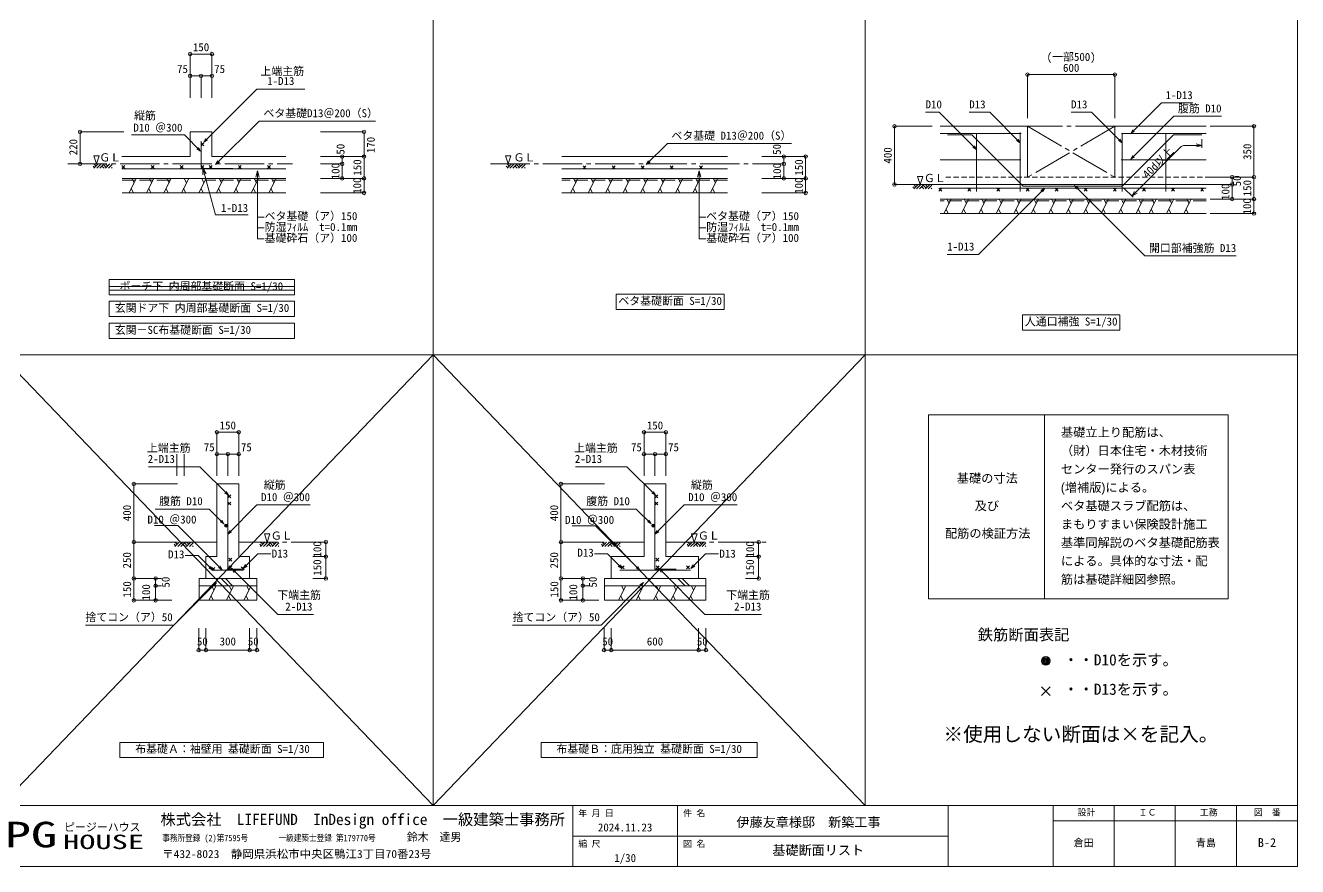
# Model space of a CAD drawing. Units: millimetres at full size, sheet at 1:30. Extents: x -300124 to 10487, y -22209 to 27542.
# Drawn here: x -2801 to 5940, y -4140 to 1642 of the extents above; entities that cross this region are included whole.
import ezdxf
from ezdxf.enums import TextEntityAlignment as Align

# ---------------------------------------------------------------- set-up
doc = ezdxf.new("R2010")
doc.units = ezdxf.units.MM
doc.header["$LTSCALE"] = 30
doc.header["$PDMODE"] = 32
doc.header["$PDSIZE"] = 24
for name, pattern in [('CHAIN2', [12, 9, -1, 1, -1]), ('DASHED1', [1.8, 1.2, -0.6]), ('DASHED3', [4, 3, -1])]:
    doc.linetypes.add(name, pattern=pattern)
for name, color, linetype, lineweight in [('0-0_図面枠', 4, 'Continuous', 5), ('0-2_柱', 4, 'Continuous', 5), ('F-E_Layer254', 4, 'Continuous', 5), ('F-F_図面枠（共通）', 4, 'Continuous', 5)]:
    doc.layers.add(name, color=color, linetype=linetype, lineweight=lineweight)
doc.layers.add('F-A_Layer250', color=4, linetype='Continuous')
doc.styles.add('ＭＳ ゴシック', font='')
doc.styles.add('ＭＳ Ｐゴシック', font='')
doc.styles.get('ＭＳ ゴシック').set_extended_font_data('MS Gothic')
doc.styles.get('ＭＳ Ｐゴシック').set_extended_font_data('MS PGothic')

msp = doc.modelspace()

# ---------------------------------------------------------------- linework, layer by layer
at = {"layer": '0-0_図面枠'}
for p, q in [((-1669.4, 1445.46), (-1669.4, 1295.46)), ((-1669.4, 1445.46), (-1519.4, 1445.46)), ((-1519.4, 1445.46), (-1519.4, 1295.46)), ((-1669.4, 1295.46), (-1669.4, 1145.46)), ((-1669.4, 1295.46), (-1594.4, 1295.46)), ((-1594.4, 1295.46), (-1594.4, 1145.46)), ((-1594.4, 1295.46), (-1519.4, 1295.46)), ((-1519.4, 1295.46), (-1519.4, 1145.46)), ((4084.68, 1303.65), (4084.68, 1003.65)), ((4084.68, 1303.65), (4684.68, 1303.65)), ((4684.68, 1303.65), (4684.68, 1003.65)), ((-1575.87, 839.62), (-1211.27, 1204.22)), ((-1211.27, 1204.22), (-881.51, 1204.22)), ((4794.18, 898.65), (5004.43, 1108.91)), ((5004.43, 1108.91), (5219.93, 1108.91)), ((-1494.28, 686.02), (-1195.55, 984.75)), ((-1195.55, 984.75), (-395.61, 984.75)), ((3478.42, 1045.48), (3383.92, 1045.48)), ((3734.68, 789.23), (3478.42, 1045.48)), ((3824.42, 1045.48), (3683.92, 1045.48)), ((4034.68, 835.23), (3824.42, 1045.48)), ((4524.42, 1045.48), (4383.92, 1045.48)), ((4734.68, 835.23), (4524.42, 1045.48)), ((4794.18, 721.76), (5089.93, 1017.51)), ((5089.93, 1017.51), (5417.93, 1017.51)), ((-2425.71, 910.46), (-2125.71, 910.46)), ((-2425.71, 690.46), (-2425.71, 910.46)), ((-2071.26, 889.83), (-1709.32, 889.83)), ((-1597.53, 778.05), (-1709.32, 889.83)), ((-1669.4, 910.46), (-1669.4, 740.46)), ((-1669.4, 910.46), (-1519.4, 910.46)), ((-1519.4, 740.46), (-1519.4, 910.46)), ((-474.71, 910.46), (-774.71, 910.46)), ((-474.71, 740.46), (-474.71, 910.46)), ((3169.99, 548.65), (3169.99, 948.65)), ((3169.99, 948.65), (3429.18, 948.65)), ((4084.68, 948.65), (3483.99, 948.65)), ((3483.99, 898.65), (4040.82, 898.65)), ((3535.67, 888.94), (3702.31, 888.94)), ((3734.68, 898.65), (3734.68, 499.69)), ((4034.68, 906.53), (4034.68, 499.69)), ((4084.68, 598.65), (4084.68, 948.65)), ((5312.86, 948.65), (4684.68, 948.65)), ((4684.68, 598.65), (4684.68, 948.65)), ((4730.51, 898.65), (5312.86, 898.65)), ((4734.68, 902.24), (4734.68, 499.69)), ((5034.68, 898.65), (5034.68, 499.69)), ((5087.91, 888.94), (5282.05, 888.94)), ((5640.36, 948.65), (5340.36, 948.65)), ((5640.36, 598.65), (5640.36, 948.65)), ((-1623.52, 793.05), (-1597.53, 778.05)), ((-1597.53, 778.05), (-1612.53, 804.03)), ((-1594.4, 669.61), (-1594.4, 845.46)), ((-1594.4, 815.46), (-1574.4, 835.46)), ((-1594.4, 835.46), (-1574.4, 815.46)), ((1465.19, 686.02), (1609.58, 830.41)), ((1609.58, 830.41), (2462.58, 830.41)), ((5141.34, 808.93), (4801.83, 469.42)), ((5162.55, 817.72), (5281.33, 817.72)), ((5281.33, 817.72), (5243.33, 827.9)), ((5281.33, 817.72), (5244.6, 807.87)), ((5281.33, 860.58), (5281.33, 800.18)), ((-2312.58, 690.46), (-2293.91, 746.46)), ((-1669.4, 740.46), (-2137.77, 740.46)), ((-1011.9, 740.46), (-1519.4, 740.46)), ((-624.71, 740.46), (-774.71, 740.46)), ((-474.71, 740.46), (-624.71, 740.46)), ((-624.71, 690.46), (-624.71, 740.46)), ((-474.71, 590.46), (-474.71, 740.46)), ((515.23, 690.46), (533.89, 746.46)), ((2022.57, 740.46), (885.07, 740.46)), ((2409.75, 740.46), (2259.75, 740.46)), ((2559.75, 740.46), (2409.75, 740.46)), ((2409.75, 690.46), (2409.75, 740.46)), ((2559.75, 590.46), (2559.75, 740.46)), ((3483.99, 717.76), (4038.46, 717.76)), ((4729.09, 717.76), (5312.86, 717.76)), ((-2325.9, 665.46), (-2335.9, 675.46)), ((-2315.9, 675.46), (-2330.9, 690.46)), ((-2330.9, 660.46), (-2300.9, 690.46)), ((-2310.9, 660.46), (-2280.9, 690.46)), ((-2290.9, 660.46), (-2260.9, 690.46)), ((-2260.9, 660.46), (-2275.9, 675.46)), ((-2245.9, 665.46), (-2265.9, 685.46)), ((-2235.9, 675.46), (-2250.9, 690.46)), ((-2250.9, 660.46), (-2220.9, 690.46)), ((-2230.9, 660.46), (-2205.9, 685.46)), ((-2210.9, 660.46), (-2205.9, 665.46)), ((-2137.77, 679.66), (-2117.77, 659.66)), ((-2137.77, 659.66), (-2117.77, 679.66)), ((-2137.45, 655.46), (-1011.9, 655.46)), ((-1937.77, 679.66), (-1917.77, 659.66)), ((-1937.77, 659.66), (-1917.77, 679.66)), ((-1737.77, 679.66), (-1717.77, 659.66)), ((-1737.77, 659.66), (-1717.77, 679.66)), ((-1594.4, 679.66), (-1574.4, 659.66)), ((-1594.4, 659.66), (-1574.4, 679.66)), ((-1584.4, 659.61), (-1376.63, 659.61)), ((-1581.39, 661.17), (-1495.49, 340.61)), ((-1537.77, 679.66), (-1517.77, 659.66)), ((-1537.77, 659.66), (-1517.77, 679.66)), ((-1337.77, 679.66), (-1317.77, 659.66)), ((-1337.77, 659.66), (-1317.77, 679.66)), ((-1206.23, 643.45), (-1206.23, 174.95)), ((-1137.77, 679.66), (-1117.77, 659.66)), ((-1137.77, 659.66), (-1117.77, 679.66)), ((-624.71, 690.46), (-774.71, 690.46)), ((-624.71, 590.46), (-624.71, 690.46)), ((512.9, 665.46), (502.9, 675.46)), ((522.9, 675.46), (507.9, 690.46)), ((507.9, 660.46), (537.9, 690.46)), ((527.9, 660.46), (557.9, 690.46)), ((547.9, 660.46), (577.9, 690.46)), ((577.9, 660.46), (562.9, 675.46)), ((592.9, 665.46), (572.9, 685.46)), ((602.9, 675.46), (587.9, 690.46)), ((587.9, 660.46), (617.9, 690.46)), ((607.9, 660.46), (632.9, 685.46)), ((627.9, 660.46), (632.9, 665.46)), ((885.07, 655.46), (2022.57, 655.46)), ((1050.07, 655.84), (1030.07, 675.84)), ((1050.07, 675.84), (1030.07, 655.84)), ((1230.07, 655.84), (1250.07, 675.84)), ((1250.07, 655.84), (1230.07, 675.84)), ((1430.07, 675.84), (1450.07, 655.84)), ((1430.07, 655.84), (1450.07, 675.84)), ((1630.07, 675.84), (1650.07, 655.84)), ((1630.07, 655.84), (1650.07, 675.84)), ((1828.24, 643.45), (1828.24, 174.95)), ((1830.07, 675.84), (1850.07, 655.84)), ((1830.07, 655.84), (1850.07, 675.84)), ((2409.75, 690.46), (2259.75, 690.46)), ((2409.75, 590.46), (2409.75, 690.46)), ((-2137.45, 590.46), (-1919.4, 590.46)), ((-2089.4, 490.46), (-2039.4, 590.46)), ((-2054.4, 560.46), (-2069.4, 590.46)), ((-1969.4, 490.46), (-1919.4, 590.46)), ((-1934.4, 560.46), (-1949.4, 590.46)), ((-1011.9, 590.46), (-1919.4, 590.46)), ((-1849.4, 490.46), (-1799.4, 590.46)), ((-1814.4, 560.46), (-1829.4, 590.46)), ((-1729.4, 490.46), (-1679.4, 590.46)), ((-1694.4, 560.46), (-1709.4, 590.46)), ((-1609.4, 490.46), (-1559.4, 590.46)), ((-1574.4, 560.46), (-1589.4, 590.46)), ((-1489.4, 490.46), (-1439.4, 590.46)), ((-1454.4, 560.46), (-1469.4, 590.46)), ((-1369.4, 490.46), (-1319.4, 590.46)), ((-1334.4, 560.46), (-1349.4, 590.46)), ((-1249.4, 490.46), (-1199.4, 590.46)), ((-1214.4, 560.46), (-1229.4, 590.46)), ((-1129.4, 490.46), (-1079.4, 590.46)), ((-1094.4, 560.46), (-1109.4, 590.46)), ((-474.71, 490.46), (-474.71, 590.46)), ((885.07, 590.46), (1115.07, 590.46)), ((945.07, 490.46), (995.07, 590.46)), ((980.07, 560.46), (965.07, 590.46)), ((1065.07, 490.46), (1115.07, 590.46)), ((1100.07, 560.46), (1085.07, 590.46)), ((2022.57, 590.46), (1115.07, 590.46)), ((1185.07, 490.46), (1235.07, 590.46)), ((1220.07, 560.46), (1205.07, 590.46)), ((1305.07, 490.46), (1355.07, 590.46)), ((1340.07, 560.46), (1325.07, 590.46)), ((1425.07, 490.46), (1475.07, 590.46)), ((1460.07, 560.46), (1445.07, 590.46)), ((1545.07, 490.46), (1595.07, 590.46)), ((1580.07, 560.46), (1565.07, 590.46)), ((1665.07, 490.46), (1715.07, 590.46)), ((1700.07, 560.46), (1685.07, 590.46)), ((1785.07, 490.46), (1835.07, 590.46)), ((1820.07, 560.46), (1805.07, 590.46)), ((1905.07, 490.46), (1955.07, 590.46)), ((1940.07, 560.46), (1925.07, 590.46)), ((2409.75, 590.46), (2259.75, 590.46)), ((2559.75, 590.46), (2409.75, 590.46)), ((2559.75, 490.46), (2559.75, 590.46)), ((3169.99, 548.65), (5340.36, 548.65)), ((3307.49, 523.65), (3297.49, 533.65)), ((3317.49, 533.65), (3302.49, 548.65)), ((3302.49, 518.65), (3332.49, 548.65)), ((3322.49, 518.65), (3352.49, 548.65)), ((3342.49, 518.65), (3372.49, 548.65)), ((3347.49, 548.65), (3366.16, 604.65)), ((3372.49, 518.65), (3357.49, 533.65)), ((3387.49, 523.65), (3367.49, 543.65)), ((3397.49, 533.65), (3382.49, 548.65)), ((3382.49, 518.65), (3412.49, 548.65)), ((3402.49, 518.65), (3427.49, 543.65)), ((4406.38, 542.79), (4891.02, 58.15)), ((4745.08, 526.18), (4810, 461.25)), ((5490.36, 598.65), (5340.36, 598.65)), ((5490.36, 548.65), (5340.36, 548.65)), ((5640.36, 598.65), (5490.36, 598.65)), ((5490.36, 548.65), (5490.36, 598.65)), ((5490.36, 448.65), (5490.36, 548.65)), ((5640.36, 448.65), (5640.36, 598.65)), ((-2137.45, 490.46), (-1011.9, 490.46)), ((-2059.4, 490.46), (-2074.4, 520.46)), ((-1939.4, 490.46), (-1954.4, 520.46)), ((-1819.4, 490.46), (-1834.4, 520.46)), ((-1699.4, 490.46), (-1714.4, 520.46)), ((-1579.4, 490.46), (-1594.4, 520.46)), ((-1459.4, 490.46), (-1474.4, 520.46)), ((-1339.4, 490.46), (-1354.4, 520.46)), ((-1219.4, 490.46), (-1234.4, 520.46)), ((-1099.4, 490.46), (-1114.4, 520.46)), ((-474.71, 490.46), (-774.71, 490.46)), ((885.07, 490.46), (2022.57, 490.46)), ((975.07, 490.46), (960.07, 520.46)), ((1095.07, 490.46), (1080.07, 520.46)), ((1215.07, 490.46), (1200.07, 520.46)), ((1335.07, 490.46), (1320.07, 520.46)), ((1455.07, 490.46), (1440.07, 520.46)), ((1575.07, 490.46), (1560.07, 520.46)), ((1695.07, 490.46), (1680.07, 520.46)), ((1815.07, 490.46), (1800.07, 520.46)), ((1935.07, 490.46), (1920.07, 520.46)), ((2559.75, 490.46), (2259.75, 490.46)), ((3422.49, 518.65), (3427.49, 523.65)), ((3474.68, 523.65), (3494.68, 503.65)), ((3474.68, 503.65), (3494.68, 523.65)), ((3483.99, 524.04), (5312.86, 524.04)), ((3483.99, 448.65), (5312.86, 448.65)), ((3509.99, 348.65), (3559.99, 448.65)), ((3544.99, 418.65), (3529.99, 448.65)), ((3629.99, 348.65), (3679.99, 448.65)), ((3664.99, 418.65), (3649.99, 448.65)), ((3674.68, 503.65), (3694.68, 523.65)), ((3674.68, 523.65), (3694.68, 503.65)), ((4202.68, 523.15), (3747.68, 68.15)), ((3749.99, 348.65), (3799.99, 448.65)), ((3784.99, 418.65), (3769.99, 448.65)), ((3869.99, 348.65), (3919.99, 448.65)), ((3874.68, 523.65), (3894.68, 503.65)), ((3874.68, 503.65), (3894.68, 523.65)), ((3904.99, 418.65), (3889.99, 448.65)), ((3989.99, 348.65), (4039.99, 448.65)), ((4024.99, 418.65), (4009.99, 448.65)), ((4074.68, 523.65), (4094.68, 503.65)), ((4074.68, 503.65), (4094.68, 523.65)), ((4109.99, 348.65), (4159.99, 448.65)), ((4144.99, 418.65), (4129.99, 448.65)), ((4229.99, 348.65), (4279.99, 448.65)), ((4264.99, 418.65), (4249.99, 448.65)), ((4274.68, 503.65), (4294.68, 523.65)), ((4274.68, 523.65), (4294.68, 503.65)), ((4349.99, 348.65), (4399.99, 448.65)), ((4384.99, 418.65), (4369.99, 448.65)), ((4469.99, 348.65), (4519.99, 448.65)), ((4474.68, 523.65), (4494.68, 503.65)), ((4474.68, 503.65), (4494.68, 523.65)), ((4504.99, 418.65), (4489.99, 448.65)), ((4589.99, 348.65), (4639.99, 448.65)), ((4624.99, 418.65), (4609.99, 448.65)), ((4674.68, 503.65), (4694.68, 523.65)), ((4674.68, 523.65), (4694.68, 503.65)), ((4709.99, 348.65), (4759.99, 448.65)), ((4744.99, 418.65), (4729.99, 448.65)), ((4802.18, 469.08), (4820.37, 500.58)), ((4802.18, 469.08), (4838.36, 489.96)), ((4829.99, 348.65), (4879.99, 448.65)), ((4864.99, 418.65), (4849.99, 448.65)), ((4874.68, 503.65), (4894.68, 523.65)), ((4874.68, 523.65), (4894.68, 503.65)), ((4919.46, 348.65), (4969.46, 448.65)), ((4954.46, 418.65), (4939.46, 448.65)), ((5039.46, 348.65), (5089.46, 448.65)), ((5074.46, 418.65), (5059.46, 448.65)), ((5074.68, 523.65), (5094.68, 503.65)), ((5074.68, 503.65), (5094.68, 523.65)), ((5159.46, 348.65), (5209.46, 448.65)), ((5194.46, 418.65), (5179.46, 448.65)), ((5274.68, 523.65), (5294.68, 503.65)), ((5274.68, 503.65), (5294.68, 523.65)), ((5640.36, 448.65), (5640.36, 348.65)), ((3539.99, 348.65), (3524.99, 378.65)), ((3659.99, 348.65), (3644.99, 378.65)), ((3779.99, 348.65), (3764.99, 378.65)), ((3899.99, 348.65), (3884.99, 378.65)), ((4019.99, 348.65), (4004.99, 378.65)), ((4139.99, 348.65), (4124.99, 378.65)), ((4259.99, 348.65), (4244.99, 378.65)), ((4379.99, 348.65), (4364.99, 378.65)), ((4499.99, 348.65), (4484.99, 378.65)), ((4619.99, 348.65), (4604.99, 378.65)), ((4739.99, 348.65), (4724.99, 378.65)), ((4859.99, 348.65), (4844.99, 378.65)), ((4949.46, 348.65), (4934.46, 378.65)), ((5069.46, 348.65), (5054.46, 378.65)), ((5189.46, 348.65), (5174.46, 378.65)), ((-1495.49, 340.61), (-1270.49, 340.61)), ((-1206.23, 324.95), (-1160.73, 324.95)), ((1828.24, 324.95), (1873.74, 324.95)), ((3483.99, 348.65), (5312.86, 348.65)), ((5640.36, 348.65), (5340.36, 348.65)), ((-1206.23, 249.95), (-1160.73, 249.95)), ((-1206.23, 174.95), (-1160.73, 174.95)), ((1828.24, 249.95), (1873.74, 249.95)), ((1828.24, 174.95), (1873.74, 174.95)), ((3747.68, 68.15), (3532.18, 68.15)), ((4891.02, 58.15), (5519.02, 58.15)), ((-2225.03, -104.8), (-2225.03, -209.8)), ((-953.38, -104.8), (-2225.03, -104.8)), ((-953.38, -209.8), (-953.38, -104.8)), ((-2225.03, -209.8), (-953.38, -209.8)), ((-2225.03, -253.79), (-2225.03, -358.79)), ((-953.38, -253.79), (-2225.03, -253.79)), ((-953.38, -358.79), (-953.38, -253.79)), ((2000.41, -205.54), (1257.91, -205.54)), ((1257.91, -205.54), (1257.91, -310.54)), ((2000.41, -310.54), (2000.41, -205.54)), ((1257.91, -310.54), (2000.41, -310.54)), ((4050.93, -347.35), (4050.93, -452.35)), ((4718.43, -347.35), (4050.93, -347.35)), ((4718.43, -452.35), (4718.43, -347.35)), ((-2225.03, -358.79), (-953.38, -358.79)), ((-2225.03, -404.89), (-2225.03, -509.89)), ((-2225.03, -509.89), (-953.38, -509.89)), ((4050.93, -452.35), (4718.43, -452.35)), ((3403, -2299.08), (3403, -1035.19)), ((3403, -1035.19), (5463.18, -1035.19)), ((4200.12, -1035.19), (4200.12, -2299.08)), ((5463.18, -1035.19), (5463.18, -2299.08)), ((-1485.56, -1154.53), (-1485.56, -1304.53)), ((-1485.56, -1154.53), (-1335.56, -1154.53)), ((-1335.56, -1154.53), (-1335.56, -1304.53)), ((1449.65, -1154.53), (1449.65, -1304.53)), ((1449.65, -1154.53), (1599.65, -1154.53)), ((1599.65, -1154.53), (1599.65, -1304.53)), ((-1760.56, -1304.53), (-1760.56, -1454.53)), ((-1710.56, -1304.53), (-1710.56, -1454.53)), ((-1485.56, -1304.53), (-1485.56, -1454.53)), ((-1485.56, -1304.53), (-1410.56, -1304.53)), ((-1410.56, -1304.53), (-1410.56, -1454.53)), ((-1410.56, -1304.53), (-1410.56, -1454.53)), ((-1410.56, -1304.53), (-1335.56, -1304.53)), ((-1335.56, -1304.53), (-1335.56, -1454.53)), ((1449.65, -1304.53), (1449.65, -1454.53)), ((1449.65, -1304.53), (1524.65, -1304.53)), ((1524.65, -1304.53), (1524.65, -1454.53)), ((1524.65, -1304.53), (1524.65, -1454.53)), ((1524.65, -1304.53), (1599.65, -1304.53)), ((1599.65, -1304.53), (1599.65, -1454.53)), ((-1955.8, -1391.8), (-1602.96, -1391.8)), ((-1406.74, -1588.02), (-1602.96, -1391.8)), ((979.41, -1391.8), (1332.25, -1391.8)), ((1528.47, -1588.02), (1332.25, -1391.8)), ((-2056.56, -1509.53), (-1906.56, -1509.53)), ((-2056.56, -1909.53), (-2056.56, -1509.53)), ((-1906.56, -1509.53), (-1756.56, -1509.53)), ((-1485.56, -1524.53), (-1485.56, -1509.53)), ((-1485.56, -1524.53), (-1485.56, -1509.53)), ((-1485.56, -1524.53), (-1485.56, -2009.53)), ((-1335.56, -2009.53), (-1335.56, -1524.53)), ((878.65, -1509.53), (1028.65, -1509.53)), ((878.65, -1909.53), (878.65, -1509.53)), ((1028.65, -1509.53), (1178.65, -1509.53)), ((1449.65, -1524.53), (1449.65, -1509.53)), ((1449.65, -1524.53), (1449.65, -1509.53)), ((1449.65, -1524.53), (1449.65, -2009.53)), ((1599.65, -2009.53), (1599.65, -1524.53)), ((-1410.56, -2096.3), (-1410.56, -1574.53)), ((-1390.38, -1584.53), (-1410.38, -1604.53)), ((-1390.38, -1604.53), (-1410.38, -1584.53)), ((-1390.38, -1654.53), (-1410.38, -1634.53)), ((-1390.38, -1634.53), (-1410.38, -1654.53)), ((-1210.31, -1654.52), (-844.81, -1654.52)), ((1524.65, -2096.3), (1524.65, -1574.53)), ((1544.83, -1584.53), (1524.83, -1604.53)), ((1544.83, -1604.53), (1524.83, -1584.53)), ((1544.83, -1654.53), (1524.83, -1634.53)), ((1544.83, -1634.53), (1524.83, -1654.53)), ((1724.9, -1654.52), (2090.4, -1654.52)), ((-1910.64, -1682.25), (-1538.96, -1682.25)), ((-1436.92, -1784.29), (-1538.96, -1682.25)), ((1024.57, -1682.25), (1396.25, -1682.25)), ((1498.29, -1784.29), (1396.25, -1682.25)), ((-1914.1, -1794.66), (-1754.1, -1794.66)), ((-1449.01, -2099.75), (-1754.1, -1794.66)), ((-1410.56, -1854.77), (-1395.56, -1828.79)), ((955.77, -1797.25), (1115.76, -1797.25)), ((1420.85, -2102.34), (1115.76, -1797.25)), ((1524.65, -1854.77), (1539.65, -1828.79)), ((-2056.56, -1909.53), (-1756.56, -1909.53)), ((-2056.56, -1909.53), (-1906.56, -1909.53)), ((-2056.56, -2159.53), (-2056.56, -1909.53)), ((-1774.06, -1939.53), (-1744.06, -1909.53)), ((-1759.06, -1924.53), (-1774.06, -1909.53)), ((-1754.06, -1939.53), (-1724.06, -1909.53)), ((-1734.06, -1939.53), (-1704.06, -1909.53)), ((-1689.06, -1934.53), (-1709.06, -1914.53)), ((-1694.06, -1939.53), (-1664.06, -1909.53)), ((-1679.06, -1924.53), (-1694.06, -1909.53)), ((-1674.06, -1939.53), (-1649.06, -1914.53)), ((-1185.47, -1939.53), (-1155.47, -1909.53)), ((-1170.47, -1924.53), (-1185.47, -1909.53)), ((-1165.47, -1939.53), (-1135.47, -1909.53)), ((-1159.14, -1853.53), (-1121.8, -1853.53)), ((-1140.47, -1909.53), (-1159.14, -1853.53)), ((-1145.47, -1939.53), (-1115.47, -1909.53)), ((-1140.47, -1909.53), (-1121.8, -1853.53)), ((-1100.47, -1934.53), (-1120.47, -1914.53)), ((-1105.47, -1939.53), (-1075.47, -1909.53)), ((-1090.47, -1924.53), (-1105.47, -1909.53)), ((-1085.47, -1939.53), (-1060.47, -1914.53)), ((-736.89, -1909.53), (-826.24, -1909.53)), ((-736.89, -1909.53), (-736.89, -2009.53)), ((878.65, -1909.53), (1178.65, -1909.53)), ((878.65, -1909.53), (1028.65, -1909.53)), ((878.65, -2159.53), (878.65, -1909.53)), ((1161.15, -1939.53), (1191.15, -1909.53)), ((1176.15, -1924.53), (1161.15, -1909.53)), ((1181.15, -1939.53), (1211.15, -1909.53)), ((1201.15, -1939.53), (1231.15, -1909.53)), ((1246.15, -1934.53), (1226.15, -1914.53)), ((1241.15, -1939.53), (1271.15, -1909.53)), ((1256.15, -1924.53), (1241.15, -1909.53)), ((1261.15, -1939.53), (1286.15, -1914.53)), ((1749.74, -1939.53), (1779.74, -1909.53)), ((1764.74, -1924.53), (1749.74, -1909.53)), ((1769.74, -1939.53), (1799.74, -1909.53)), ((1776.07, -1853.53), (1813.41, -1853.53)), ((1794.74, -1909.53), (1776.07, -1853.53)), ((1789.74, -1939.53), (1819.74, -1909.53)), ((1794.74, -1909.53), (1813.41, -1853.53)), ((1834.74, -1934.53), (1814.74, -1914.53)), ((1829.74, -1939.53), (1859.74, -1909.53)), ((1844.74, -1924.53), (1829.74, -1909.53)), ((1849.74, -1939.53), (1874.74, -1914.53)), ((2237.03, -1909.53), (2147.68, -1909.53)), ((2237.03, -1909.53), (2237.03, -2009.53)), ((-1769.06, -1934.53), (-1779.06, -1924.53)), ((-1704.06, -1939.53), (-1719.06, -1924.53)), ((-1614.42, -2002.28), (-1703.9, -2002.28)), ((-1654.06, -1939.53), (-1649.06, -1934.53)), ((-1514.36, -2102.34), (-1614.42, -2002.28)), ((-1560.56, -2009.53), (-1485.56, -2009.53)), ((-1560.56, -2009.53), (-1560.56, -2159.53)), ((-1335.56, -2009.53), (-1260.56, -2009.53)), ((-1260.56, -2159.53), (-1260.56, -2009.53)), ((-1180.47, -1934.53), (-1190.47, -1924.53)), ((-1115.47, -1939.53), (-1130.47, -1924.53)), ((-1065.47, -1939.53), (-1060.47, -1934.53)), ((-736.89, -2009.53), (-826.24, -2009.53)), ((-736.89, -2009.53), (-736.89, -2159.53)), ((1166.15, -1934.53), (1156.15, -1924.53)), ((1231.15, -1939.53), (1216.15, -1924.53)), ((1224.65, -2009.53), (1224.65, -2159.53)), ((1224.65, -2009.53), (1449.65, -2009.53)), ((1281.15, -1939.53), (1286.15, -1934.53)), ((1599.65, -2009.53), (1824.65, -2009.53)), ((1754.74, -1934.53), (1744.74, -1924.53)), ((1819.74, -1939.53), (1804.74, -1924.53)), ((1824.65, -2159.53), (1824.65, -2009.53)), ((1869.74, -1939.53), (1874.74, -1934.53)), ((2237.03, -2009.53), (2147.68, -2009.53)), ((2237.03, -2009.53), (2237.03, -2159.53)), ((-1520.13, -2104), (-1500.13, -2084)), ((-1520.13, -2084), (-1500.13, -2104)), ((-1410.56, -2096.3), (-1320.56, -2096.3)), ((-1383.69, -2040.69), (-1403.69, -2020.69)), ((-1383.69, -2020.69), (-1403.69, -2040.69)), ((-1402.7, -2072.36), (-1382.7, -2092.36)), ((-1402.7, -2092.36), (-1382.7, -2072.36)), ((-1382.53, -2092.05), (-1356.55, -2107.05)), ((-1367.53, -2118.04), (-1382.53, -2092.05)), ((-1382.53, -2092.05), (-1067.87, -2406.72)), ((-1318.76, -2079.71), (-1298.76, -2099.71)), ((-1318.76, -2099.71), (-1298.76, -2079.71)), ((1292.47, -2072.36), (1312.47, -2092.36)), ((1292.47, -2092.36), (1312.47, -2072.36)), ((1524.65, -2096.3), (1669.6, -2096.3)), ((1551.52, -2040.69), (1531.52, -2020.69)), ((1551.52, -2020.69), (1531.52, -2040.69)), ((1532.51, -2072.36), (1552.51, -2092.36)), ((1532.51, -2092.36), (1552.51, -2072.36)), ((1552.68, -2092.05), (1578.66, -2107.05)), ((1567.68, -2118.04), (1552.68, -2092.05)), ((1741.24, -2072.36), (1761.24, -2092.36)), ((1741.24, -2092.36), (1761.24, -2072.36)), ((-2056.56, -2159.53), (-1906.56, -2159.53)), ((-2056.56, -2309.53), (-2056.56, -2159.53)), ((-2056.56, -2159.53), (-1906.56, -2159.53)), ((-1906.56, -2209.53), (-1906.56, -2159.53)), ((-1906.56, -2159.53), (-1874.89, -2159.53)), ((-1906.56, -2159.53), (-1865.79, -2159.53)), ((-1606.56, -2309.53), (-1606.56, -2159.53)), ((-1606.56, -2159.53), (-1210.56, -2159.53)), ((-1520.81, -2103.01), (-1304.69, -2103.01)), ((-1456.97, -2159.53), (-1406.97, -2209.53)), ((-1427.28, -2159.53), (-1377.28, -2209.53)), ((-736.89, -2159.53), (-826.24, -2159.53)), ((878.65, -2159.53), (1028.65, -2159.53)), ((878.65, -2309.53), (878.65, -2159.53)), ((878.65, -2159.53), (1028.65, -2159.53)), ((1028.65, -2209.53), (1028.65, -2159.53)), ((1028.65, -2159.53), (1060.32, -2159.53)), ((1028.65, -2159.53), (1069.42, -2159.53)), ((1178.65, -2159.53), (1874.65, -2159.53)), ((1178.65, -2309.53), (1178.65, -2159.53)), ((1282.21, -2102.26), (1767.55, -2102.26)), ((1574.65, -2159.53), (1874.65, -2159.53)), ((1681.98, -2159.53), (1731.98, -2209.53)), ((1711.68, -2159.53), (1761.68, -2209.53)), ((1874.65, -2159.53), (1874.65, -2309.53)), ((2237.03, -2159.53), (2147.68, -2159.53)), ((-1906.56, -2309.53), (-1906.56, -2209.53)), ((-1906.56, -2209.53), (-1874.89, -2209.53)), ((-1906.56, -2209.53), (-1865.79, -2209.53)), ((-1488.54, -2187.61), (-1780.59, -2479.67)), ((-1606.56, -2309.53), (-1606.56, -2209.53)), ((-1606.56, -2209.53), (-1210.56, -2209.53)), ((-1540.56, -2309.53), (-1490.56, -2209.53)), ((-1505.56, -2239.53), (-1520.56, -2209.53)), ((-1420.56, -2309.53), (-1370.56, -2209.53)), ((-1385.56, -2239.53), (-1400.56, -2209.53)), ((-1300.56, -2309.53), (-1250.56, -2209.53)), ((-1265.56, -2239.53), (-1280.56, -2209.53)), ((1028.65, -2309.53), (1028.65, -2209.53)), ((1028.65, -2209.53), (1060.32, -2209.53)), ((1028.65, -2209.53), (1069.42, -2209.53)), ((1446.67, -2187.61), (1154.62, -2479.67)), ((1178.65, -2309.53), (1178.65, -2209.53)), ((1178.65, -2209.53), (1874.65, -2209.53)), ((1274.65, -2309.53), (1324.65, -2209.53)), ((1309.65, -2239.53), (1294.65, -2209.53)), ((1394.65, -2309.53), (1444.65, -2209.53)), ((1429.65, -2239.53), (1414.65, -2209.53)), ((1514.65, -2309.53), (1564.65, -2209.53)), ((1549.65, -2239.53), (1534.65, -2209.53)), ((1634.65, -2309.53), (1684.65, -2209.53)), ((1669.65, -2239.53), (1654.65, -2209.53)), ((1754.65, -2309.53), (1804.65, -2209.53)), ((1789.65, -2239.53), (1774.65, -2209.53)), ((-2056.56, -2309.53), (-1906.56, -2309.53)), ((-1906.56, -2309.53), (-1796.03, -2309.53)), ((-1558.71, -2309.53), (-1606.56, -2309.53)), ((-1210.56, -2309.53), (-1558.71, -2309.53)), ((-1510.56, -2309.53), (-1525.56, -2279.53)), ((-1390.56, -2309.53), (-1405.56, -2279.53)), ((-1270.56, -2309.53), (-1285.56, -2279.53)), ((878.65, -2309.53), (1028.65, -2309.53)), ((1028.65, -2309.53), (1139.18, -2309.53)), ((1874.65, -2309.53), (1178.65, -2309.53)), ((1304.65, -2309.53), (1289.65, -2279.53)), ((1424.65, -2309.53), (1409.65, -2279.53)), ((1544.65, -2309.53), (1529.65, -2279.53)), ((1664.65, -2309.53), (1649.65, -2279.53)), ((1784.65, -2309.53), (1769.65, -2279.53)), ((5463.18, -2299.08), (3403, -2299.08)), ((-1067.87, -2406.72), (-820.87, -2406.72)), ((-1780.59, -2479.67), (-2389.27, -2479.67)), ((-1610.56, -2651.53), (-1610.56, -2501.53)), ((-1560.56, -2651.53), (-1560.56, -2501.53)), ((-1260.56, -2651.53), (-1260.56, -2501.53)), ((-1210.56, -2651.53), (-1210.56, -2501.53)), ((1154.62, -2479.67), (545.94, -2479.67)), ((1174.65, -2651.53), (1174.65, -2501.53)), ((1824.65, -2651.53), (1824.65, -2501.53)), ((1874.65, -2651.53), (1874.65, -2501.53)), ((-1560.56, -2651.53), (-1260.56, -2651.53)), ((-1260.56, -2651.53), (-1210.56, -2651.53)), ((1224.65, -2651.53), (1824.65, -2651.53)), ((1824.65, -2651.53), (1874.65, -2651.53)), ((4180.07, -2904.45), (4240.07, -2964.45)), ((4180.07, -2964.45), (4240.07, -2904.45)), ((-2152.47, -3286.22), (-2152.47, -3391.22)), ((742.08, -3286.22), (742.08, -3391.22)), ((-2152.47, -3391.22), (-752.82, -3391.22)), ((742.08, -3391.22), (2227.81, -3391.22))]:
    msp.add_line(p, q, dxfattribs=at)
at = {"layer": '0-0_図面枠', "linetype": 'CHAIN2'}
for p, q in [((4684.68, 948.65), (4084.68, 598.65)), ((4084.68, 948.65), (4684.68, 598.65)), ((4684.68, 948.65), (4084.68, 948.65)), ((-2510.96, 690.46), (-966.4, 690.46)), ((394.52, 690.46), (2259.75, 690.46)), ((-1729.06, -1909.53), (-1485.56, -1909.53)), ((-1335.56, -1909.53), (-743.79, -1909.53)), ((1206.15, -1909.53), (1449.65, -1909.53)), ((1599.65, -1909.53), (2319.38, -1909.53))]:
    msp.add_line(p, q, dxfattribs=at)
at = {"layer": '0-0_図面枠', "linetype": 'DASHED3'}
for p, q in [((-1808.16, 578.46), (-2137.45, 578.46)), ((-1011.9, 578.46), (-1569.23, 578.46)), ((2022.57, 578.46), (885.07, 578.46)), ((5312.86, 436.65), (3483.99, 436.65))]:
    msp.add_line(p, q, dxfattribs=at)
at = {"layer": '0-0_図面枠', "linetype": 'DASHED1'}
msp.add_line((5340.36, 598.65), (3508.52, 598.65), dxfattribs=at)
at = {"layer": '0-0_図面枠'}
for points in [[(3702.31, 888.94), (4054.78, 536.46), (4735.43, 536.46), (5087.91, 888.94)], [(4820.16, 913.65), (4794.18, 898.65), (4809.18, 924.63)], [(-1549.89, 854.62), (-1575.87, 839.62), (-1560.87, 865.6)], [(3708.69, 804.23), (3734.68, 789.23), (3719.68, 815.21)], [(4008.69, 850.23), (4034.68, 835.23), (4019.68, 861.21)], [(4708.69, 850.23), (4734.68, 835.23), (4719.68, 861.21)], [(-2312.58, 690.46), (-2331.25, 746.46), (-2293.91, 746.46)], [(-1468.3, 701.02), (-1494.28, 686.02), (-1479.28, 712)], [(515.23, 690.46), (496.56, 746.46), (533.89, 746.46)], [(1491.17, 701.02), (1465.19, 686.02), (1480.19, 712)], [(4820.16, 736.76), (4794.18, 721.76), (4809.18, 747.74)], [(-1581.39, 616.17), (-1581.39, 661.17), (-1558.89, 622.2)], [(-1217.87, 599.98), (-1206.23, 643.45), (-1194.58, 599.98)], [(1816.59, 599.98), (1828.24, 643.45), (1839.88, 599.98)], [(-474.71, 590.46), (-624.71, 590.46), (-774.71, 590.46)], [(3347.49, 548.65), (3328.82, 604.65), (3366.16, 604.65)], [(4421.38, 516.81), (4406.38, 542.79), (4432.36, 527.79)], [(4176.69, 508.15), (4202.68, 523.15), (4187.68, 497.17)], [(5640.36, 448.65), (5490.36, 448.65), (5340.36, 448.65)], [(-953.38, -509.89), (-953.38, -404.89), (-2225.03, -404.89)], [(-1485.56, -1509.53), (-1335.56, -1509.53), (-1335.56, -1524.53)], [(-1432.72, -1573.02), (-1406.74, -1588.02), (-1421.74, -1562.04)], [(1449.65, -1509.53), (1599.65, -1509.53), (1599.65, -1524.53)], [(1502.49, -1573.02), (1528.47, -1588.02), (1513.47, -1562.04)], [(-1384.58, -1839.77), (-1410.56, -1854.77), (-1210.31, -1654.52)], [(1550.63, -1839.77), (1524.65, -1854.77), (1724.9, -1654.52)], [(-1462.9, -1769.29), (-1436.92, -1784.29), (-1451.92, -1758.31)], [(1472.31, -1769.29), (1498.29, -1784.29), (1483.29, -1758.31)], [(-1304.49, -2090.11), (-1204.43, -1990.04), (-1114.95, -1990.04)], [(1298.24, -2090.71), (1198.18, -1990.64), (1108.7, -1990.64)], [(1771.67, -2090.71), (1871.73, -1990.64), (1961.21, -1990.64)], [(-1540.34, -2087.34), (-1514.36, -2102.34), (-1529.36, -2076.36)], [(-1474.99, -2084.75), (-1449.01, -2099.75), (-1464.01, -2073.77)], [(-1278.51, -2075.11), (-1304.49, -2090.11), (-1289.49, -2064.13)], [(1272.26, -2075.71), (1298.24, -2090.71), (1283.24, -2064.73)], [(1394.87, -2087.34), (1420.85, -2102.34), (1405.85, -2076.36)], [(1552.68, -2092.05), (1867.34, -2406.72), (2256.07, -2406.72)], [(1797.65, -2075.71), (1771.67, -2090.71), (1786.67, -2064.73)], [(-1360.56, -2159.53), (-1210.56, -2159.53), (-1210.56, -2309.53)], [(-1514.52, -2202.61), (-1488.54, -2187.61), (-1503.54, -2213.59)], [(1420.69, -2202.61), (1446.67, -2187.61), (1431.67, -2213.59)], [(-1610.56, -2651.53), (-1560.56, -2651.53), (-1560.56, -2501.53)], [(1174.65, -2651.53), (1224.65, -2651.53), (1224.65, -2501.53)], [(-752.82, -3391.22), (-752.82, -3286.22), (-2152.47, -3286.22)], [(2227.81, -3391.22), (2227.81, -3286.22), (742.08, -3286.22)]]:
    msp.add_lwpolyline(points, dxfattribs=at)
for centre, radius in [((-1422.54, -1796.09), 10), ((-1422.54, -1796.09), 8), ((-1422.54, -1796.09), 6), ((-1422.54, -1796.09), 4), ((-1422.54, -1796.09), 2), ((1512.67, -1796.09), 10), ((1512.67, -1796.09), 8), ((1512.67, -1796.09), 6), ((1512.67, -1796.09), 4), ((1512.67, -1796.09), 2), ((4209.87, -2726.51), 30), ((4209.87, -2726.51), 24), ((4209.87, -2726.51), 18), ((4209.87, -2726.51), 12), ((4209.87, -2726.51), 6)]:
    msp.add_circle(centre, radius, dxfattribs=at)
for centre, radius, start, end in [((5162.55, 787.72), 30, 90, 135), ((-1584.4, 669.61), 10, 180, 270)]:
    msp.add_arc(centre, radius, start, end, dxfattribs=at)
for p in [(-1669.4, 1445.46), (-1519.4, 1445.46), (4084.68, 1303.65), (4684.68, 1303.65), (-1669.4, 1295.46), (-1594.4, 1295.46), (-1519.4, 1295.46), (-2425.71, 910.46), (-474.71, 910.46), (3169.99, 948.65), (5640.36, 948.65), (-2425.71, 690.46), (-624.71, 740.46), (-624.71, 690.46), (-624.71, 690.46), (-474.71, 740.46), (2409.75, 740.46), (2409.75, 690.46), (2409.75, 690.46), (2559.75, 740.46), (-624.71, 590.46), (-474.71, 590.46), (-474.71, 590.46), (2409.75, 590.46), (2559.75, 590.46), (2559.75, 590.46), (3169.99, 548.65), (5490.36, 598.65), (5490.36, 548.65), (5490.36, 548.65), (5640.36, 598.65), (-474.71, 490.46), (2559.75, 490.46), (5490.36, 448.65), (5640.36, 448.65), (5640.36, 348.65), (-1485.56, -1154.53), (-1335.56, -1154.53), (1449.65, -1154.53), (1599.65, -1154.53), (-1485.56, -1304.53), (-1410.56, -1304.53), (-1335.56, -1304.53), (1449.65, -1304.53), (1524.65, -1304.53), (1599.65, -1304.53), (-2056.56, -1509.53), (878.65, -1509.53), (-2056.56, -1909.53), (-736.89, -1909.53), (878.65, -1909.53), (2237.03, -1909.53), (-736.89, -2009.53), (2237.03, -2009.53), (-2056.56, -2159.53), (-1906.56, -2159.53), (-736.89, -2159.53), (878.65, -2159.53), (1028.65, -2159.53), (2237.03, -2159.53), (-1906.56, -2209.53), (1028.65, -2209.53), (-2056.56, -2309.53), (-1906.56, -2309.53), (878.65, -2309.53), (1028.65, -2309.53), (-1610.56, -2651.53), (-1560.56, -2651.53), (-1260.56, -2651.53), (-1210.56, -2651.53), (1174.65, -2651.53), (1224.65, -2651.53), (1824.65, -2651.53), (1874.65, -2651.53)]:
    msp.add_point(p, dxfattribs=at)
at = {"layer": '0-2_柱'}
for p, q in [((-954.58, -152.13), (-2226.24, -152.13)), ((-954.58, -177.13), (-2226.24, -177.13))]:
    msp.add_line(p, q, dxfattribs=at)
at = {"layer": 'F-F_図面枠（共通）'}
for p, q in [((0, 4140), (0, -3720)), ((5940, 4140), (5940, -4140)), ((-5940, -621.77), (5940, -621.77)), ((-2970, -621.77), (0, -3720)), ((-2970, -3720), (0, -621.77)), ((0, -621.77), (2970, -3720)), ((0, -3720), (2970, -621.77)), ((2970, -621.77), (2970, -3720)), ((-5940, -3720), (5940, -3720)), ((960, -3720), (960, -4140)), ((1680, -3720), (1680, -4140)), ((3538.47, -3720), (3538.47, -4140)), ((4260, -3720), (4260, -4140)), ((4680, -3720), (4680, -4140)), ((4680, -3720), (4680, -4140)), ((5100, -3720), (5100, -4140)), ((5520, -3720), (5520, -4140)), ((4260, -3825), (5940, -3825)), ((960, -3930), (3538.47, -3930)), ((-5940, -4140), (5940, -4140))]:
    msp.add_line(p, q, dxfattribs=at)
msp.add_lwpolyline([(2970, 4140), (2970, 4102.42), (2970, -621.77)], dxfattribs=at)

# ---------------------------------------------------------------- texts
at = {"layer": '0-0_図面枠'}
for s, height, style, p in [('150', 54.99, 'ＭＳ ゴシック', (-1650.65, 1448.46)), ('(一部500)', 54.99, 'ＭＳ ゴシック', (4215.93, 1381.65)), ('75', 54.99, 'ＭＳ ゴシック', (-1759.4, 1298.46)), ('75', 54.99, 'ＭＳ ゴシック', (-1504.4, 1298.46)), ('上端主筋', 54.99, 'ＭＳ ゴシック', (-1186.4, 1283.63)), ('600', 54.99, 'ＭＳ ゴシック', (4328.43, 1306.65)), ('1-D13', 54.99, 'ＭＳ ゴシック', (-1139.97, 1216.03)), ('1-D13', 54.99, 'ＭＳ ゴシック', (5032.43, 1118.91)), ('縦筋', 54.99, 'ＭＳ ゴシック', (-2054.42, 978.31)), ('ベタ基礎D13＠200（S）', 54.99, 'ＭＳ ゴシック', (-1165.79, 994.75)), ('D10', 54.99, 'ＭＳ ゴシック', (3383.92, 1055.48)), ('D13', 54.99, 'ＭＳ ゴシック', (3683.92, 1055.48)), ('D13', 54.99, 'ＭＳ ゴシック', (4383.92, 1055.48)), ('腹筋 D10', 54.99, 'ＭＳ ゴシック', (5117.93, 1027.51)), ('D10 ＠300', 54.99, 'ＭＳ ゴシック', (-2059.2, 895.63)), ('ベタ基礎 D13＠200（S）', 54.99, 'ＭＳ ゴシック', (1637.58, 840.41)), ('ＧＬ', 54.99, 'ＭＳ ゴシック', (-2293.89, 690.46)), ('ＧＬ', 54.99, 'ＭＳ ゴシック', (552.71, 690.46)), ('ＧＬ', 54.99, 'ＭＳ ゴシック', (3372.49, 548.65)), ('1-D13', 54.99, 'ＭＳ ゴシック', (-1457.99, 343.61)), ('ベタ基礎（ア）150', 54.99, 'ＭＳ ゴシック', (-1157.73, 287.45)), ('ベタ基礎（ア）150', 54.99, 'ＭＳ ゴシック', (1876.74, 287.45)), ('防湿ﾌｨﾙﾑ\u3000t=0.1mm', 54.99, 'ＭＳ ゴシック', (-1157.73, 212.45)), ('防湿ﾌｨﾙﾑ\u3000t=0.1mm', 54.99, 'ＭＳ ゴシック', (1876.74, 212.45)), ('基礎砕石（ア）100', 54.99, 'ＭＳ ゴシック', (-1157.73, 137.45)), ('基礎砕石（ア）100', 54.99, 'ＭＳ ゴシック', (1876.74, 137.45)), ('1-D13', 54.99, 'ＭＳ ゴシック', (3532.18, 78.15)), ('開口部補強筋 D13', 54.99, 'ＭＳ ゴシック', (4919.02, 68.15)), ('ポーチ下 内周部基礎断面 S=1/30', 54.99, 'ＭＳ ゴシック', (-2154.59, -194.8)), ('ベタ基礎断面 S=1/30', 54.99, 'ＭＳ ゴシック', (1272.91, -295.54)), ('玄関ドア下 内周部基礎断面 S=1/30', 54.99, 'ＭＳ ゴシック', (-2187.83, -343.79)), ('玄関－SC布基礎断面 S=1/30', 54.99, 'ＭＳ ゴシック', (-2187.83, -494.89)), ('人通口補強 S=1/30', 54.99, 'ＭＳ ゴシック', (4065.93, -437.35)), ('150', 54.99, 'ＭＳ ゴシック', (-1466.81, -1151.53)), ('150', 54.99, 'ＭＳ ゴシック', (1468.4, -1151.53)), ('基礎立上り配筋は、', 61.58, 'ＭＳ Ｐゴシック', (4313.87, -1203.58)), ('上端主筋', 54.99, 'ＭＳ ゴシック', (-1966.7, -1306.5)), ('2-D13', 54.99, 'ＭＳ ゴシック', (-1961.05, -1381.8)), ('75', 54.99, 'ＭＳ ゴシック', (-1575.56, -1301.53)), ('75', 54.99, 'ＭＳ ゴシック', (-1320.56, -1301.53)), ('上端主筋', 54.99, 'ＭＳ ゴシック', (968.51, -1306.5)), ('2-D13', 54.99, 'ＭＳ ゴシック', (974.17, -1381.8)), ('75', 54.99, 'ＭＳ ゴシック', (1359.65, -1301.53)), ('75', 54.99, 'ＭＳ ゴシック', (1614.65, -1301.53)), ('（財）日本住宅・木材技術', 61.58, 'ＭＳ Ｐゴシック', (4313.87, -1329.97)), ('センター発行のスパン表', 61.58, 'ＭＳ Ｐゴシック', (4313.87, -1456.36)), ('縦筋', 54.99, 'ＭＳ ゴシック', (-1163.32, -1560.53)), ('縦筋', 54.99, 'ＭＳ ゴシック', (1771.89, -1560.53)), ('基礎の寸法', 61.58, 'ＭＳ Ｐゴシック', (3598.12, -1519.55)), ('D10 ＠300', 54.99, 'ＭＳ ゴシック', (-1182.31, -1644.52)), ('D10 ＠300', 54.99, 'ＭＳ ゴシック', (1752.9, -1644.52)), ('(増補版)による。', 61.58, 'ＭＳ Ｐゴシック', (4313.87, -1582.75)), ('腹筋 D10', 54.99, 'ＭＳ ゴシック', (-1882.64, -1672.25)), ('腹筋 D10', 54.99, 'ＭＳ ゴシック', (1052.57, -1672.25)), ('及び', 61.58, 'ＭＳ Ｐゴシック', (3721.5, -1709.13)), ('ベタ基礎スラブ配筋は、', 61.58, 'ＭＳ Ｐゴシック', (4313.87, -1709.13)), ('D10 ＠300', 54.99, 'ＭＳ ゴシック', (-1962.58, -1798.32)), ('D10 ＠300', 54.99, 'ＭＳ ゴシック', (907.29, -1800.91)), ('まもりすまい保険設計施工', 61.58, 'ＭＳ Ｐゴシック', (4313.87, -1835.52)), ('配筋の検証方法', 61.58, 'ＭＳ Ｐゴシック', (3516.75, -1898.72)), ('ＧＬ', 54.99, 'ＭＳ ゴシック', (-1115.47, -1909.53)), ('ＧＬ', 54.99, 'ＭＳ ゴシック', (1819.74, -1909.53)), ('基準同解説のベタ基礎配筋表', 61.58, 'ＭＳ Ｐゴシック', (4313.87, -1961.91)), ('D13', 54.99, 'ＭＳ ゴシック', (-1820.72, -2037.88)), ('D13', 54.99, 'ＭＳ ゴシック', (-1108.66, -2032.38)), ('D13', 54.99, 'ＭＳ ゴシック', (991.88, -2026.24)), ('D13', 54.99, 'ＭＳ ゴシック', (1967.5, -2032.98)), ('による。具体的な寸法・配', 61.58, 'ＭＳ Ｐゴシック', (4313.87, -2088.3)), ('筋は基礎詳細図参照。', 61.58, 'ＭＳ Ｐゴシック', (4313.87, -2214.69)), ('下端主筋', 54.99, 'ＭＳ ゴシック', (-1070.28, -2317.13)), ('下端主筋', 54.99, 'ＭＳ ゴシック', (2013.97, -2317.13)), ('2-D13', 54.99, 'ＭＳ ゴシック', (-1015.68, -2396.72)), ('2-D13', 54.99, 'ＭＳ ゴシック', (2068.57, -2396.72)), ('捨てコン（ア）50', 54.99, 'ＭＳ ゴシック', (-2389.27, -2469.67)), ('捨てコン（ア）50', 54.99, 'ＭＳ ゴシック', (545.94, -2469.67)), ('鉄筋断面表記', 76.98, 'ＭＳ ゴシック', (3742.56, -2607.79)), ('50', 54.99, 'ＭＳ ゴシック', (-1623.06, -2636.53)), ('300', 54.99, 'ＭＳ ゴシック', (-1466.81, -2636.53)), ('50', 54.99, 'ＭＳ ゴシック', (-1273.06, -2636.53)), ('50', 54.99, 'ＭＳ ゴシック', (1162.15, -2636.53)), ('600', 54.99, 'ＭＳ ゴシック', (1468.4, -2636.53)), ('50', 54.99, 'ＭＳ ゴシック', (1812.15, -2636.53)), ('・・D10を示す。', 76.98, 'ＭＳ ゴシック', (4330.27, -2780.64)), ('・・D13を示す。', 76.98, 'ＭＳ ゴシック', (4330.27, -2982.3)), ('※使用しない断面は×を記入。', 98.97, 'ＭＳ ゴシック', (3506.68, -3308.74)), ('布基礎Ａ：袖壁用 基礎断面 S=1/30', 54.99, 'ＭＳ ゴシック', (-2046.84, -3375.06)), ('布基礎Ｂ：庇用独立 基礎断面 S=1/30', 54.99, 'ＭＳ ゴシック', (847.71, -3375.06))]:
    msp.add_text(s, height=height, dxfattribs=dict(at, style=style)).set_placement(p, align=Align.BOTTOM_LEFT)
at = {"layer": '0-0_図面枠', "style": 'ＭＳ ゴシック'}
for s, rotation, p in [('220', 90, (-2428.71, 749.25)), ('50', 90, (-592.28, 753.72)), ('170', 90, (-384, 763.96)), ('50', 90, (2405.82, 752.3)), ('400', 90, (3167.99, 692.4)), ('40d以上', 45, (4919.67, 575.62)), ('350', 90, (5638.36, 717.4)), ('150', 90, (-476.71, 609.21)), ('150', 90, (2557.75, 609.21)), ('100', 90, (-626.71, 584.21)), ('100', 90, (2407.75, 584.21)), ('100', 90, (-477.71, 484.21)), ('100', 90, (2556.75, 484.21)), ('100', 90, (5488.36, 442.4)), ('50', 90, (5567.36, 536.15)), ('150', 90, (5638.36, 467.4)), ('100', 90, (5637.36, 342.4)), ('400', 90, (-2059.56, -1765.78)), ('400', 90, (875.65, -1765.78)), ('100', 90, (-751.89, -2015.78)), ('100', 90, (2222.03, -2015.78)), ('250', 90, (-2059.56, -2090.78)), ('250', 90, (875.65, -2090.78)), ('150', 90, (-751.89, -2140.78)), ('150', 90, (2222.03, -2140.78)), ('150', 90, (-2058.56, -2290.78)), ('50', 90, (-1794, -2222.03)), ('150', 90, (876.65, -2290.78)), ('50', 90, (1141.21, -2222.03)), ('100', 90, (-1928.21, -2311.14)), ('100', 90, (1007, -2311.14))]:
    msp.add_text(s, height=54.99, rotation=rotation, dxfattribs=at).set_placement(p, align=Align.BOTTOM_LEFT)
at = {"layer": 'F-A_Layer250', "style": 'ＭＳ ゴシック'}
for s, p in [('伊藤友章様邸\u3000新築工事', (2084.72, -3887.69)), ('基礎断面リスト', (2331.75, -4080))]:
    msp.add_text(s, height=65.98, dxfattribs=at).set_placement(p, align=Align.BOTTOM_LEFT)
at = {"layer": 'F-E_Layer254', "style": 'ＭＳ ゴシック'}
for s, height, width, p in [('PG', 176, 1.5, (-2942.94, -4060.72)), ('HOUSE', 98.97, 1.65, (-2542.28, -4049.45)), ('事務所登録 (2)第7595号', 43.99, 0.85, (-1861.1, -3978.64)), ('一級建築士登録 第179770号', 43.99, 0.85, (-1061.99, -3978.64)), ('〒432-8023\u3000静岡県浜松市中央区鴨江3丁目70番23号', 54.99, 1.05, (-1861.29, -4097.65))]:
    msp.add_text(s, height=height, dxfattribs=dict(at, width=width)).set_placement(p, align=Align.BOTTOM_LEFT)
for s, height, p in [('ピージーハウス', 54.99, (-2535.54, -3913.52)), ('株式会社\u3000LIFEFUND\u3000InDesign office\u3000一級建築士事務所', 76.98, (-1873.38, -3877.55)), ('鈴木\u3000達男', 54.99, (-180.89, -3980.8))]:
    msp.add_text(s, height=height, dxfattribs=at).set_placement(p, align=Align.BOTTOM_LEFT)
at = {"layer": 'F-F_図面枠（共通）', "style": 'ＭＳ ゴシック'}
for s, height, p in [('年 月 日', 43.99, (997.33, -3808.41)), ('件 名', 43.99, (1717.33, -3808.41)), ('設計', 43.99, (4427.74, -3802.5)), ('ＩＣ', 43.99, (4847.74, -3802.5)), ('工務', 43.99, (5267.74, -3802.5)), ('図\u3000番', 43.99, (5640, -3802.5)), ('2024.11.23', 54.99, (1132.5, -3915)), ('縮 尺', 43.99, (997.33, -4018.41)), ('図 名', 43.99, (1717.33, -4018.41)), ('倉田', 50.59, (4401, -4017)), ('青島', 50.59, (5241, -4017)), ('B-2', 61.58, (5667, -4024.5)), ('1/30', 54.99, (1245, -4125))]:
    msp.add_text(s, height=height, dxfattribs=at).set_placement(p, align=Align.BOTTOM_LEFT)

doc.saveas('drawing.dxf')
